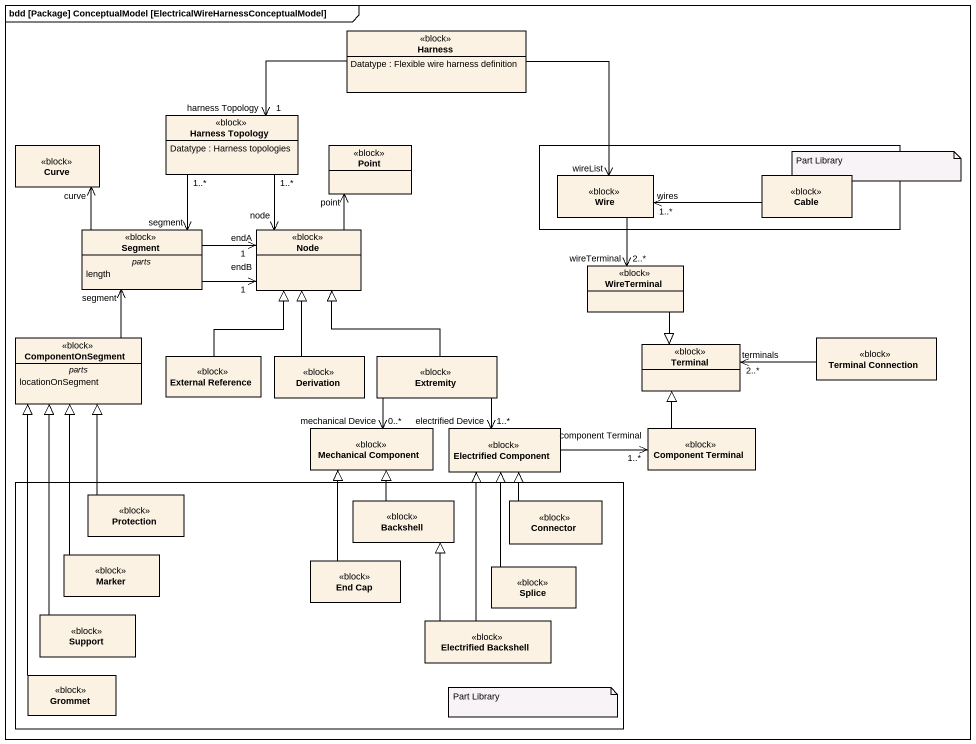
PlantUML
@startuml
mainframe bdd [Package] ConceptualModel [ElectricalWireHarnessConceptualModel]
hide circle
hide empty members
class Harness <<block>> {
  Datatype : Flexible wire harness definition
}
class Curve <<block>>
class "Harness Topology" as Harness_Topology <<block>> {
  Datatype : Harness topologies
}
class Point <<block>>
rectangle " " as rectangle1 {
  class Wire <<block>>
  class Cable <<block>>
}
class Segment <<block>> {
  -- parts --
  length
}
class "Node" as Node_ <<block>>
class WireTerminal <<block>>
class ComponentOnSegment <<block>> {
  -- parts --
  locationOnSegment
}
class Terminal <<block>>
class "Terminal Connection" as Terminal_Connection <<block>>
class "External Reference" as External_Reference <<block>>
class Derivation <<block>>
class Extremity <<block>>
class "Mechanical Component" as Mechanical_Component <<block>>
class "Electrified Component" as Electrified_Component <<block>>
class "Component Terminal" as Component_Terminal <<block>>
rectangle " " as rectangle2 {
  class Protection <<block>>
  class Backshell <<block>>
  class Connector <<block>>
  class Marker <<block>>
  class "End Cap" as End_Cap <<block>>
  class Splice <<block>>
  class Support <<block>>
  class "Electrified Backshell" as Electrified_Backshell <<block>>
  class Grommet <<block>>
}
Harness -left-> "harness Topology\n1" Harness_Topology
Harness --> "wireList" Wire
Harness_Topology "1..*" --> "segment" Segment
Harness_Topology "1..*" --> "node" Node_
Wire --> "wireTerminal\n2..*" WireTerminal
Cable -left-> "wires\n1..*" Wire
Segment -up-> "curve" Curve
Segment -right-> "endA\n1" Node_
Segment -right-> "endB\n1" Node_
Node_ -up-> "point" Point
WireTerminal --|> Terminal
ComponentOnSegment -up-> "segment" Segment
Terminal_Connection -left-> "terminals\n2..*" Terminal
External_Reference -up-|> Node_
Derivation -up-|> Node_
Extremity -up-|> Node_
Extremity --> "mechanical Device\n0..*" Mechanical_Component
Extremity --> "electrified Device\n1..*" Electrified_Component
Electrified_Component -right-> "component Terminal\n1..*" Component_Terminal
Component_Terminal -up-|> Terminal
Protection -up-|> ComponentOnSegment
Backshell -up-|> Mechanical_Component
Connector -up-|> Electrified_Component
Marker -up-|> ComponentOnSegment
End_Cap -up-|> Mechanical_Component
Splice -up-|> Electrified_Component
Support -up-|> ComponentOnSegment
Electrified_Backshell -up-|> Electrified_Component
Electrified_Backshell -up-|> Backshell
Grommet -up-|> ComponentOnSegment
note as N1
  Part Library
end note
note as N2
  Part Library
end note
@enduml
